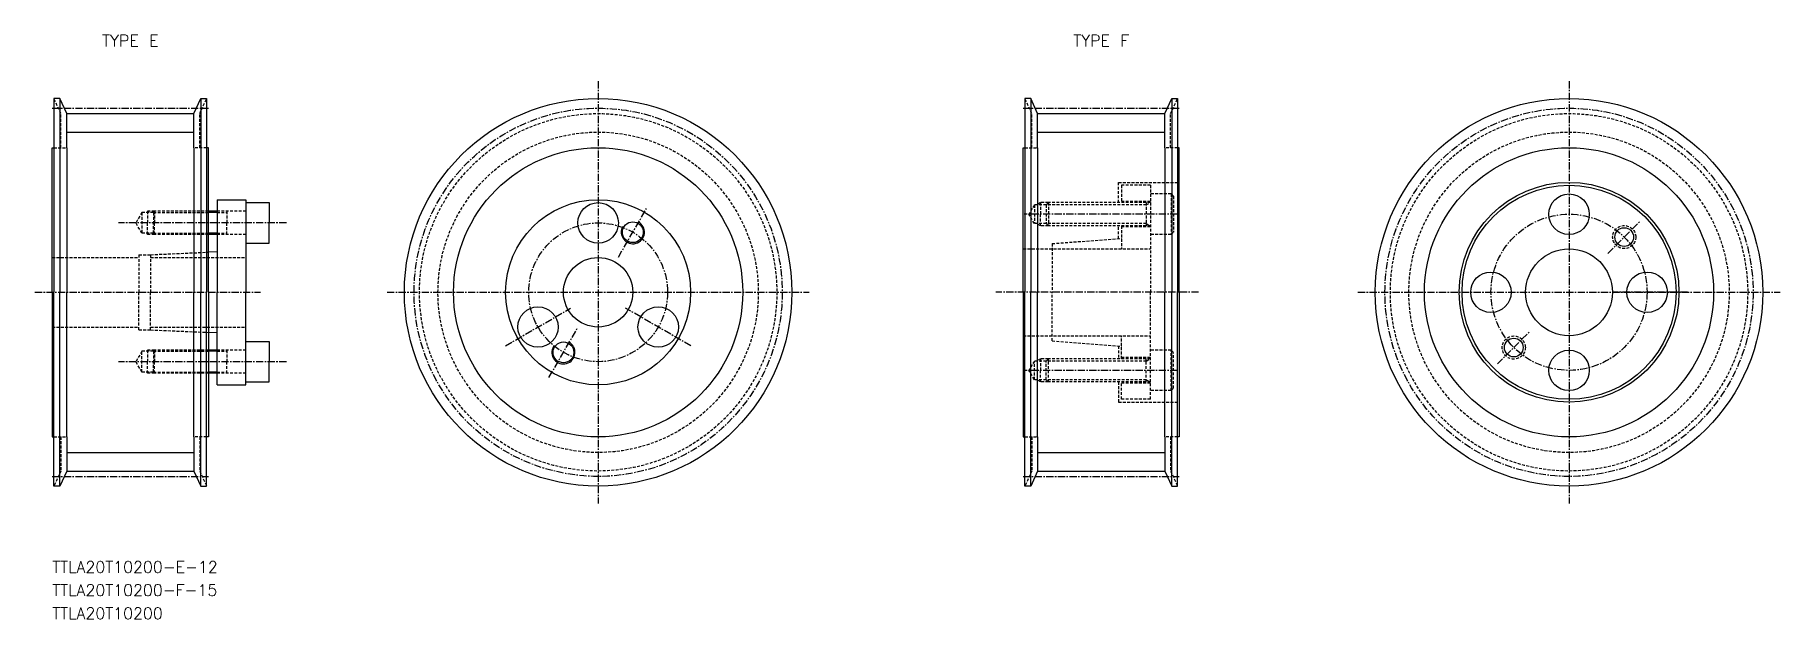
# Model space of a CAD drawing. Extents: x 2108 to 2409, y 28205 to 28306.
import ezdxf
from ezdxf.enums import TextEntityAlignment as Align

# ---------------------------------------------------------------- set-up
doc = ezdxf.new("R2010")
doc.units = 0
doc.linetypes.add('CENTER', pattern=[2, 1.25, -0.25, 0.25, -0.25])
doc.linetypes.add('DASHED', pattern=[0.75, 0.5, -0.25])
doc.layers.get('0').update_dxf_attribs({"linetype": 'CONTINUOUS'})
doc.layers.add('CENTER', color=1, linetype='CENTER')
doc.styles.add('MISUMI', font='txt.shx')

msp = doc.modelspace()

# ---------------------------------------------------------------- linework, layer by layer
at = {"color": 7, "linetype": 'CONTINUOUS'}
for p, q in [((2110.99, 28295.31), (2110.99, 28261.81)), ((2111.99, 28295.31), (2110.99, 28295.31)), ((2111.99, 28295.31), (2111.99, 28261.81)), ((2113.19, 28292.71), (2111.99, 28295.31)), ((2113.19, 28292.71), (2135.19, 28292.71)), ((2113.19, 28286.81), (2113.19, 28292.71)), ((2135.19, 28292.71), (2136.39, 28295.31)), ((2135.19, 28286.81), (2135.19, 28292.71)), ((2136.39, 28295.31), (2136.39, 28261.81)), ((2136.39, 28295.31), (2137.39, 28295.31)), ((2137.39, 28295.31), (2137.39, 28261.81)), ((2278.89, 28295.31), (2278.89, 28261.81)), ((2279.89, 28295.31), (2278.89, 28295.31)), ((2279.89, 28295.31), (2279.89, 28261.81)), ((2281.09, 28292.71), (2279.89, 28295.31)), ((2281.09, 28292.71), (2303.09, 28292.71)), ((2281.09, 28286.81), (2281.09, 28292.71)), ((2303.09, 28292.71), (2304.29, 28295.31)), ((2303.09, 28286.81), (2303.09, 28292.71)), ((2304.29, 28295.31), (2304.29, 28261.81)), ((2304.29, 28295.31), (2305.29, 28295.31)), ((2305.29, 28295.31), (2305.29, 28261.81)), ((2110.69, 28261.81), (2110.69, 28286.81)), ((2110.69, 28286.81), (2110.99, 28286.81)), ((2113.19, 28286.81), (2113.19, 28261.81)), ((2135.19, 28286.81), (2135.19, 28261.81)), ((2137.69, 28286.81), (2137.39, 28286.81)), ((2137.69, 28261.81), (2137.69, 28286.81)), ((2278.59, 28261.81), (2278.59, 28286.81)), ((2278.59, 28286.81), (2278.89, 28286.81)), ((2281.09, 28286.81), (2281.09, 28261.81)), ((2303.09, 28286.81), (2303.09, 28261.81)), ((2305.59, 28286.81), (2305.29, 28286.81)), ((2305.59, 28261.81), (2305.59, 28286.81)), ((2139.19, 28277.81), (2144.19, 28277.81)), ((2139.19, 28277.81), (2139.19, 28275.81)), ((2144.19, 28277.81), (2144.19, 28277.31)), ((2144.19, 28277.31), (2144.19, 28270.31)), ((2144.19, 28277.31), (2148.19, 28277.31)), ((2148.19, 28277.31), (2148.19, 28273.81)), ((2139.19, 28275.81), (2137.69, 28275.81)), ((2139.19, 28275.81), (2139.19, 28271.81)), ((2139.19, 28271.81), (2137.69, 28271.81)), ((2139.19, 28271.81), (2139.19, 28268.81)), ((2148.19, 28270.31), (2148.19, 28273.81)), ((2139.19, 28268.81), (2137.69, 28268.75)), ((2139.19, 28268.81), (2139.19, 28261.81)), ((2144.19, 28270.31), (2144.19, 28261.81)), ((2144.19, 28270.31), (2148.19, 28270.31)), ((2110.69, 28261.81), (2110.69, 28236.81)), ((2110.99, 28228.31), (2110.99, 28261.81)), ((2111.99, 28228.31), (2111.99, 28261.81)), ((2113.19, 28236.81), (2113.19, 28261.81)), ((2135.19, 28236.81), (2135.19, 28261.81)), ((2136.39, 28228.31), (2136.39, 28261.81)), ((2137.39, 28228.31), (2137.39, 28261.81)), ((2137.69, 28261.81), (2137.69, 28236.81)), ((2139.19, 28254.81), (2139.19, 28261.81)), ((2144.19, 28253.31), (2144.19, 28261.81)), ((2278.59, 28261.81), (2278.59, 28236.81)), ((2278.89, 28228.31), (2278.89, 28261.81)), ((2279.89, 28228.31), (2279.89, 28261.81)), ((2281.09, 28236.81), (2281.09, 28261.81)), ((2303.09, 28236.81), (2303.09, 28261.81)), ((2304.29, 28228.31), (2304.29, 28261.81)), ((2305.29, 28228.31), (2305.29, 28261.81)), ((2305.59, 28261.81), (2305.59, 28236.81)), ((2139.19, 28254.81), (2137.69, 28254.88)), ((2139.19, 28251.81), (2139.19, 28254.81)), ((2144.19, 28246.31), (2144.19, 28253.31)), ((2144.19, 28253.31), (2148.19, 28253.31)), ((2148.19, 28253.31), (2148.19, 28249.81)), ((2139.19, 28251.81), (2137.69, 28251.81)), ((2139.19, 28247.81), (2139.19, 28251.81)), ((2139.19, 28247.81), (2137.69, 28247.81)), ((2139.19, 28245.81), (2139.19, 28247.81)), ((2148.19, 28246.31), (2148.19, 28249.81)), ((2139.19, 28245.81), (2144.19, 28245.81)), ((2144.19, 28246.31), (2148.19, 28246.31)), ((2144.19, 28245.81), (2144.19, 28246.31)), ((2110.69, 28236.81), (2110.99, 28236.81)), ((2113.19, 28236.81), (2113.19, 28230.91)), ((2135.19, 28236.81), (2135.19, 28230.91)), ((2137.69, 28236.81), (2137.39, 28236.81)), ((2278.59, 28236.81), (2278.89, 28236.81)), ((2281.09, 28236.81), (2281.09, 28230.91)), ((2303.09, 28236.81), (2303.09, 28230.91)), ((2305.59, 28236.81), (2305.29, 28236.81)), ((2113.19, 28230.91), (2111.99, 28228.31)), ((2113.19, 28230.91), (2135.19, 28230.91)), ((2135.19, 28230.91), (2136.39, 28228.31)), ((2281.09, 28230.91), (2279.89, 28228.31)), ((2281.09, 28230.91), (2303.09, 28230.91)), ((2303.09, 28230.91), (2304.29, 28228.31)), ((2111.99, 28228.31), (2110.99, 28228.31)), ((2136.39, 28228.31), (2137.39, 28228.31)), ((2279.89, 28228.31), (2278.89, 28228.31)), ((2304.29, 28228.31), (2305.29, 28228.31))]:
    msp.add_line(p, q, dxfattribs=at)
at = {"color": 3, "linetype": 'DASHED'}
for p, q in [((2112.19, 28292.71), (2110.99, 28295.31)), ((2112.19, 28286.81), (2112.19, 28292.71)), ((2136.19, 28292.71), (2137.39, 28295.31)), ((2136.19, 28286.81), (2136.19, 28292.71)), ((2280.09, 28292.71), (2278.89, 28295.31)), ((2280.09, 28286.81), (2280.09, 28292.71)), ((2304.09, 28292.71), (2305.29, 28295.31)), ((2304.09, 28286.81), (2304.09, 28292.71)), ((2110.99, 28286.81), (2113.19, 28286.81)), ((2137.39, 28286.81), (2135.19, 28286.81)), ((2278.89, 28286.81), (2281.09, 28286.81)), ((2305.29, 28286.81), (2303.09, 28286.81)), ((2295.08, 28280.81), (2305.59, 28280.81)), ((2295.08, 28277.31), (2295.08, 28280.81)), ((2300.58, 28280.31), (2295.58, 28280.31)), ((2295.58, 28280.31), (2295.58, 28277.31)), ((2300.58, 28280.31), (2300.58, 28261.81)), ((2281.59, 28277.31), (2280.93, 28276.93)), ((2281.59, 28277.31), (2281.59, 28275.31)), ((2282.96, 28277.31), (2281.59, 28277.31)), ((2282.58, 28276.93), (2282.96, 28277.31)), ((2300.58, 28277.31), (2282.96, 28277.31)), ((2282.96, 28277.31), (2282.96, 28273.31)), ((2300.58, 28277.51), (2295.58, 28277.51)), ((2299.88, 28277.31), (2299.88, 28273.31)), ((2299.88, 28276.93), (2300.54, 28277.31)), ((2304.18, 28278.81), (2300.58, 28278.81)), ((2304.18, 28278.81), (2304.18, 28271.81)), ((2304.18, 28278.81), (2304.58, 28278.41)), ((2304.58, 28278.41), (2304.58, 28272.21)), ((2126.19, 28275.61), (2125.15, 28273.81)), ((2128.19, 28275.61), (2126.19, 28275.61)), ((2126.19, 28275.61), (2126.19, 28272.01)), ((2127.19, 28275.81), (2127.19, 28273.81)), ((2128.39, 28275.81), (2127.19, 28275.81)), ((2128.39, 28275.81), (2128.19, 28275.61)), ((2128.19, 28275.61), (2137.69, 28275.61)), ((2128.19, 28275.61), (2128.19, 28273.81)), ((2137.69, 28275.81), (2128.39, 28275.81)), ((2128.39, 28275.81), (2128.39, 28273.81)), ((2144.19, 28275.81), (2139.19, 28275.81)), ((2139.19, 28275.61), (2140.86, 28275.61)), ((2140.86, 28275.81), (2140.86, 28273.81)), ((2280.52, 28276.93), (2279.59, 28275.31)), ((2280.52, 28273.69), (2279.59, 28275.31)), ((2280.52, 28276.93), (2280.52, 28273.69)), ((2282.59, 28276.93), (2280.52, 28276.93)), ((2281.59, 28273.31), (2281.59, 28275.31)), ((2299.88, 28276.93), (2282.58, 28276.93)), ((2282.58, 28276.93), (2282.58, 28273.69)), ((2126.19, 28272.01), (2125.15, 28273.81)), ((2128.19, 28272.01), (2126.19, 28272.01)), ((2127.19, 28271.81), (2127.19, 28273.81)), ((2128.39, 28271.81), (2127.19, 28271.81)), ((2128.19, 28272.01), (2128.19, 28273.81)), ((2128.19, 28272.01), (2137.69, 28272.01)), ((2128.39, 28271.81), (2128.19, 28272.01)), ((2128.39, 28271.81), (2128.39, 28273.81)), ((2137.69, 28271.81), (2128.39, 28271.81)), ((2139.19, 28272.01), (2140.86, 28272.01)), ((2144.19, 28271.81), (2139.19, 28271.81)), ((2140.86, 28271.81), (2140.86, 28273.81)), ((2282.59, 28273.69), (2280.52, 28273.69)), ((2281.59, 28273.31), (2280.93, 28273.69)), ((2282.96, 28273.31), (2281.59, 28273.31)), ((2299.88, 28273.69), (2282.58, 28273.69)), ((2282.96, 28273.31), (2282.58, 28273.69)), ((2300.58, 28273.31), (2282.96, 28273.31)), ((2295.08, 28271.1), (2295.08, 28273.31)), ((2295.58, 28273.31), (2295.58, 28269.31)), ((2300.58, 28273.11), (2295.58, 28273.11)), ((2299.88, 28273.69), (2300.54, 28273.31)), ((2304.18, 28271.81), (2300.58, 28271.81)), ((2304.18, 28271.81), (2304.58, 28272.21)), ((2125.69, 28268.31), (2127.69, 28268.31)), ((2125.69, 28268.31), (2125.69, 28261.81)), ((2127.69, 28268.31), (2137.69, 28268.75)), ((2127.69, 28268.31), (2127.69, 28261.81)), ((2278.59, 28269.31), (2300.58, 28269.31)), ((2283.58, 28270.22), (2295.58, 28271.14)), ((2283.58, 28270.22), (2283.58, 28261.81)), ((2110.69, 28267.81), (2125.69, 28267.81)), ((2127.69, 28267.81), (2144.19, 28267.81)), ((2125.69, 28255.31), (2125.69, 28261.81)), ((2127.69, 28255.31), (2127.69, 28261.81)), ((2283.58, 28253.4), (2283.58, 28261.81)), ((2300.58, 28243.31), (2300.58, 28261.81)), ((2110.69, 28255.81), (2125.69, 28255.81)), ((2125.69, 28255.31), (2127.69, 28255.31)), ((2127.69, 28255.81), (2144.19, 28255.81)), ((2127.69, 28255.31), (2137.69, 28254.88)), ((2278.59, 28254.31), (2300.58, 28254.31)), ((2283.58, 28253.4), (2295.58, 28252.49)), ((2295.58, 28250.31), (2295.58, 28254.31)), ((2126.19, 28251.61), (2125.15, 28249.81)), ((2128.19, 28251.61), (2126.19, 28251.61)), ((2126.19, 28248.01), (2126.19, 28251.61)), ((2127.19, 28251.81), (2127.19, 28249.81)), ((2128.39, 28251.81), (2127.19, 28251.81)), ((2128.39, 28251.81), (2128.19, 28251.61)), ((2128.19, 28251.61), (2137.69, 28251.61)), ((2128.19, 28251.61), (2128.19, 28249.81)), ((2137.69, 28251.81), (2128.39, 28251.81)), ((2128.39, 28251.81), (2128.39, 28249.81)), ((2144.19, 28251.81), (2139.19, 28251.81)), ((2139.19, 28251.61), (2140.86, 28251.61)), ((2140.86, 28251.81), (2140.86, 28249.81)), ((2281.59, 28250.31), (2280.93, 28249.93)), ((2281.59, 28250.31), (2281.59, 28248.31)), ((2282.96, 28250.31), (2281.59, 28250.31)), ((2282.96, 28250.31), (2282.58, 28249.93)), ((2300.58, 28250.31), (2282.96, 28250.31)), ((2282.96, 28246.31), (2282.96, 28250.31)), ((2295.08, 28252.52), (2295.08, 28250.31)), ((2300.58, 28250.51), (2295.58, 28250.51)), ((2299.88, 28246.31), (2299.88, 28250.31)), ((2299.88, 28249.93), (2300.54, 28250.31)), ((2304.18, 28251.81), (2300.58, 28251.81)), ((2304.18, 28244.81), (2304.18, 28251.81)), ((2304.18, 28251.81), (2304.58, 28251.41)), ((2304.58, 28245.21), (2304.58, 28251.41)), ((2126.19, 28248.01), (2125.15, 28249.81)), ((2128.19, 28248.01), (2126.19, 28248.01)), ((2127.19, 28247.81), (2127.19, 28249.81)), ((2128.39, 28247.81), (2127.19, 28247.81)), ((2128.19, 28248.01), (2128.19, 28249.81)), ((2128.19, 28248.01), (2137.69, 28248.01)), ((2128.39, 28247.81), (2128.19, 28248.01)), ((2128.39, 28247.81), (2128.39, 28249.81)), ((2137.69, 28247.81), (2128.39, 28247.81)), ((2139.19, 28248.01), (2140.86, 28248.01)), ((2144.19, 28247.81), (2139.19, 28247.81)), ((2140.86, 28247.81), (2140.86, 28249.81)), ((2280.52, 28249.93), (2279.59, 28248.31)), ((2280.52, 28246.69), (2279.59, 28248.31)), ((2280.52, 28246.69), (2280.52, 28249.93)), ((2282.59, 28249.93), (2280.52, 28249.93)), ((2281.59, 28246.31), (2281.59, 28248.31)), ((2299.88, 28249.93), (2282.58, 28249.93)), ((2282.58, 28246.69), (2282.58, 28249.93)), ((2282.59, 28246.69), (2280.52, 28246.69)), ((2281.59, 28246.31), (2280.93, 28246.69)), ((2282.96, 28246.31), (2281.59, 28246.31)), ((2299.88, 28246.69), (2282.58, 28246.69)), ((2282.58, 28246.69), (2282.96, 28246.31)), ((2300.58, 28246.31), (2282.96, 28246.31)), ((2295.08, 28246.31), (2295.08, 28242.81)), ((2295.58, 28243.31), (2295.58, 28246.31)), ((2300.58, 28246.11), (2295.58, 28246.11)), ((2299.88, 28246.69), (2300.54, 28246.31)), ((2304.18, 28244.81), (2300.58, 28244.81)), ((2304.18, 28244.81), (2304.58, 28245.21)), ((2295.08, 28242.81), (2305.59, 28242.81)), ((2300.58, 28243.31), (2295.58, 28243.31)), ((2110.99, 28236.81), (2113.19, 28236.81)), ((2112.19, 28236.81), (2112.19, 28230.91)), ((2137.39, 28236.81), (2135.19, 28236.81)), ((2136.19, 28236.81), (2136.19, 28230.91)), ((2278.89, 28236.81), (2281.09, 28236.81)), ((2280.09, 28236.81), (2280.09, 28230.91)), ((2305.29, 28236.81), (2303.09, 28236.81)), ((2304.09, 28236.81), (2304.09, 28230.91)), ((2112.19, 28230.91), (2110.99, 28228.31)), ((2136.19, 28230.91), (2137.39, 28228.31)), ((2280.09, 28230.91), (2278.89, 28228.31)), ((2304.09, 28230.91), (2305.29, 28228.31))]:
    msp.add_line(p, q, dxfattribs=at)
at = {"color": 3, "linetype": 'CONTINUOUS'}
for p, q in [((2113.19, 28289.51), (2135.19, 28289.51)), ((2281.09, 28289.51), (2303.09, 28289.51)), ((2113.19, 28234.11), (2135.19, 28234.11)), ((2281.09, 28234.11), (2303.09, 28234.11))]:
    msp.add_line(p, q, dxfattribs=at)
at = {"color": 3}
for p, q in [((2139.19, 28275.61), (2137.69, 28275.61)), ((2139.19, 28272.01), (2137.69, 28272.01)), ((2139.19, 28251.61), (2137.69, 28251.61)), ((2139.19, 28248.01), (2137.69, 28248.01))]:
    msp.add_line(p, q, dxfattribs=at)
at = {"color": 7, "linetype": 'CONTINUOUS'}
for centre, radius in [((2205.09, 28261.81), 33.5), ((2372.98, 28261.81), 33.5), ((2205.09, 28261.81), 25), ((2372.98, 28261.81), 25), ((2372.98, 28261.81), 19), ((2372.98, 28261.81), 18.5), ((2205.09, 28261.81), 16), ((2205.09, 28261.81), 16), ((2205.09, 28273.81), 3.5), ((2372.98, 28275.31), 3.5), ((2211.09, 28272.2), 1.8), ((2382.52, 28271.36), 1.62), ((2372.98, 28261.81), 7.5), ((2205.09, 28261.81), 6), ((2359.48, 28261.81), 3.5), ((2386.48, 28261.81), 3.5), ((2194.69, 28255.81), 3.5), ((2215.48, 28255.81), 3.5), ((2199.09, 28251.42), 1.8), ((2363.43, 28252.26), 1.62), ((2372.98, 28248.31), 3.5)]:
    msp.add_circle(centre, radius, dxfattribs=at)
at = {"color": 3, "linetype": 'DASHED'}
for centre, radius in [((2205.09, 28261.81), 30.9), ((2372.98, 28261.81), 30.9), ((2205.09, 28261.81), 27.7), ((2372.98, 28261.81), 27.7), ((2382.52, 28271.36), 2), ((2363.43, 28252.26), 2)]:
    msp.add_circle(centre, radius, dxfattribs=at)
at = {"color": 3, "linetype": 'CONTINUOUS'}
for centre in [(2211.09, 28272.2), (2199.09, 28251.42)]:
    msp.add_arc(centre, 2, 150, 62, dxfattribs=at)
at = {"layer": 'CENTER', "color": 1, "linetype": 'CENTER'}
for p, q in [((2205.09, 28298.31), (2205.09, 28225.31)), ((2372.98, 28298.31), (2372.98, 28225.31)), ((2110.69, 28293.64), (2137.69, 28293.64)), ((2278.59, 28293.64), (2305.59, 28293.64)), ((2205.09, 28280.31), (2205.09, 28267.31)), ((2208.59, 28267.87), (2213.59, 28276.53)), ((2305.27, 28275.31), (2278.76, 28275.31)), ((2151.19, 28273.81), (2122.15, 28273.81)), ((2379.7, 28268.53), (2385.35, 28274.18)), ((2107.69, 28261.81), (2146.69, 28261.81)), ((2168.59, 28261.81), (2241.59, 28261.81)), ((2308.92, 28261.81), (2273.85, 28261.81)), ((2336.48, 28261.81), (2409.48, 28261.81)), ((2393.48, 28261.81), (2380.48, 28261.81)), ((2189.06, 28252.56), (2200.32, 28259.06)), ((2221.11, 28252.56), (2209.85, 28259.06)), ((2196.59, 28247.09), (2201.59, 28255.75)), ((2360.6, 28249.44), (2366.26, 28255.09)), ((2151.19, 28249.81), (2122.15, 28249.81)), ((2305.27, 28248.31), (2278.76, 28248.31)), ((2110.69, 28229.98), (2137.69, 28229.98)), ((2278.59, 28229.98), (2305.59, 28229.98))]:
    msp.add_line(p, q, dxfattribs=at)
for centre, radius in [((2205.09, 28261.81), 31.83), ((2372.98, 28261.81), 31.83), ((2372.98, 28261.81), 13.5), ((2205.09, 28261.81), 12)]:
    msp.add_circle(centre, radius, dxfattribs=at)

# ---------------------------------------------------------------- texts
at = {"color": 7, "linetype": 'CONTINUOUS', "style": 'MISUMI'}
for s, p in [('TYPE E', (2124.19, 28305.31)), ('TYPE F', (2292.09, 28305.31))]:
    msp.add_text(s, height=2, dxfattribs=at).set_placement(p, align=Align.MIDDLE_CENTER)
for s, p in [('TTLA20T10200-E-12', (2110.69, 28213.31)), ('TTLA20T10200-F-15', (2110.69, 28209.31)), ('TTLA20T10200', (2110.69, 28205.31))]:
    msp.add_text(s, height=2, dxfattribs=at).set_placement(p)

doc.saveas('drawing.dxf')
